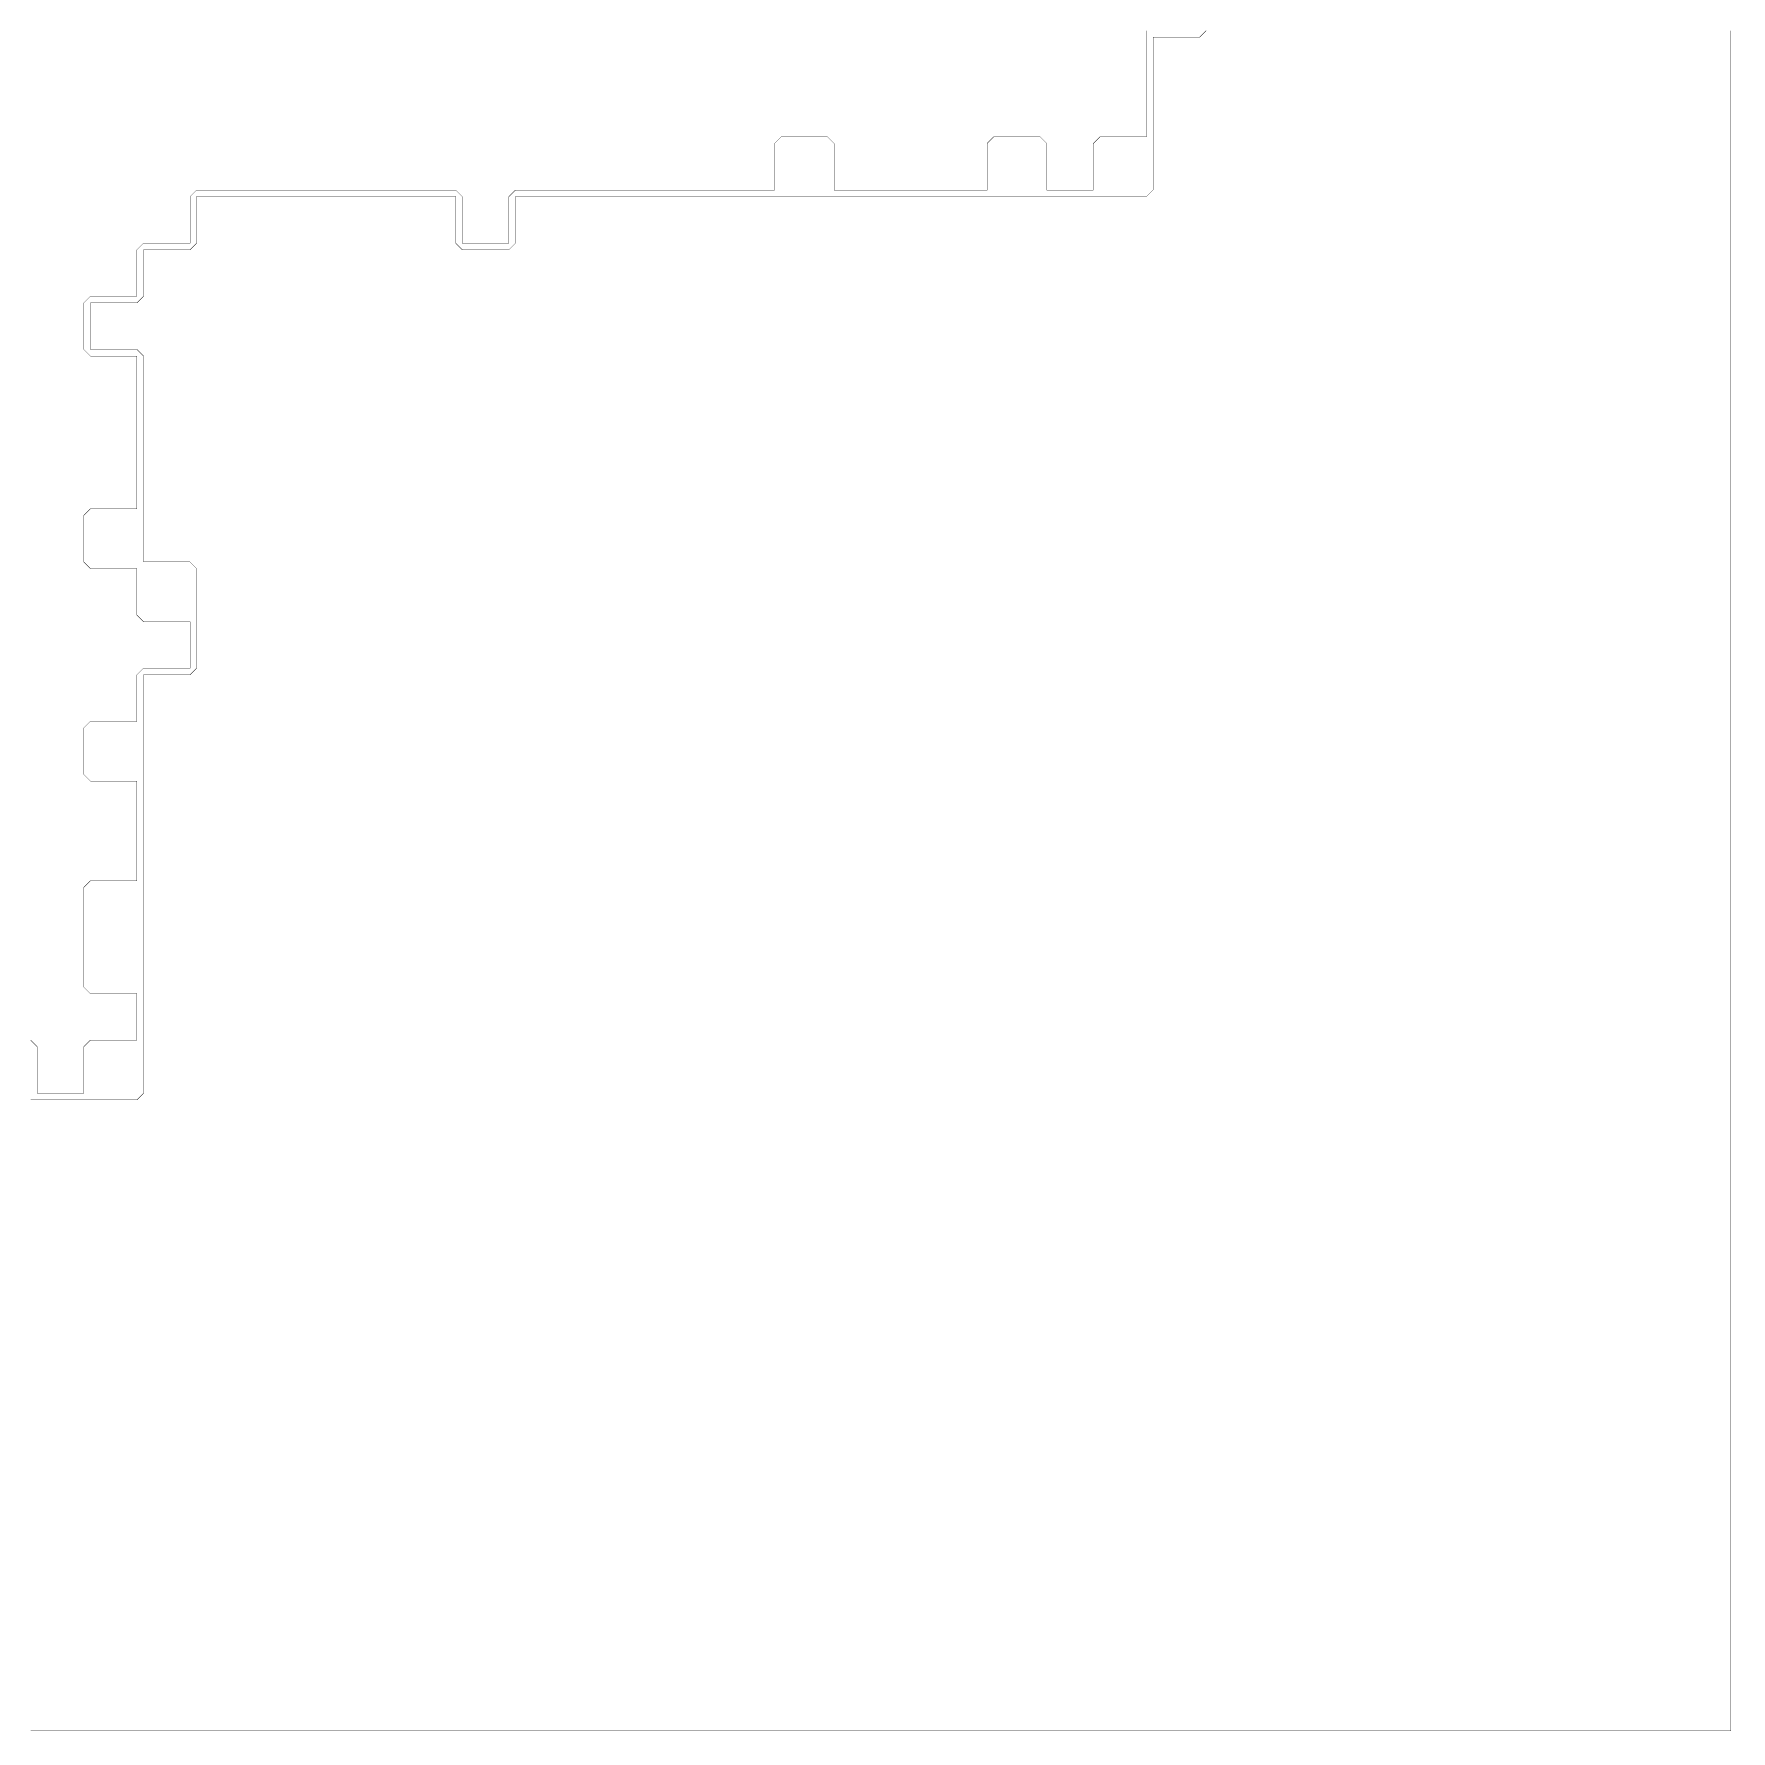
# Model space of a CAD drawing. Header units: metres. Extents: x 0 to 4990, y -4990 to 0.
# Drawn here: x 2495 to 4990, y -4990 to -2495 of the extents above; entities that cross this region are included whole.
import ezdxf

# ---------------------------------------------------------------- set-up
doc = ezdxf.new("R2010")
doc.units = ezdxf.units.M
doc.layers.add('conductor', color=1, linetype='Continuous')
doc.layers.add('substrate', color=5, linetype='Continuous')

msp = doc.modelspace()

# ---------------------------------------------------------------- linework, layer by layer
at = {"layer": 'conductor', "const_width": 0.5}
msp.add_lwpolyline([(2490.234375, -3974.609375), (2500, -3984.375), (2500, -3994.140625), (2500, -4003.90625), (2500, -4013.671875), (2500, -4023.4375), (2500, -4033.203125), (2500, -4042.96875), (2500, -4052.734375), (2509.765625, -4052.734375), (2519.53125, -4052.734375), (2529.296875, -4052.734375), (2539.0625, -4052.734375), (2548.828125, -4052.734375), (2558.59375, -4052.734375), (2568.359375, -4052.734375), (2568.359375, -4042.96875), (2568.359375, -4033.203125), (2568.359375, -4023.4375), (2568.359375, -4013.671875), (2568.359375, -4003.90625), (2568.359375, -3994.140625), (2568.359375, -3984.375), (2578.125, -3974.609375), (2587.890625, -3974.609375), (2597.65625, -3974.609375), (2607.421875, -3974.609375), (2617.1875, -3974.609375), (2626.953125, -3974.609375), (2636.71875, -3974.609375), (2646.484375, -3974.609375), (2646.484375, -3964.84375), (2646.484375, -3955.078125), (2646.484375, -3945.3125), (2646.484375, -3935.546875), (2646.484375, -3925.78125), (2646.484375, -3916.015625), (2646.484375, -3906.25), (2636.71875, -3906.25), (2626.953125, -3906.25), (2617.1875, -3906.25), (2607.421875, -3906.25), (2597.65625, -3906.25), (2587.890625, -3906.25), (2578.125, -3906.25), (2568.359375, -3896.484375), (2568.359375, -3886.71875), (2568.359375, -3876.953125), (2568.359375, -3867.1875), (2568.359375, -3857.421875), (2568.359375, -3847.65625), (2568.359375, -3837.890625), (2568.359375, -3828.125), (2568.359375, -3818.359375), (2568.359375, -3808.59375), (2568.359375, -3798.828125), (2568.359375, -3789.0625), (2568.359375, -3779.296875), (2568.359375, -3769.53125), (2568.359375, -3759.765625), (2568.359375, -3750), (2578.125, -3740.234375), (2587.890625, -3740.234375), (2597.65625, -3740.234375), (2607.421875, -3740.234375), (2617.1875, -3740.234375), (2626.953125, -3740.234375), (2636.71875, -3740.234375), (2646.484375, -3740.234375), (2646.484375, -3730.46875), (2646.484375, -3720.703125), (2646.484375, -3710.9375), (2646.484375, -3701.171875), (2646.484375, -3691.40625), (2646.484375, -3681.640625), (2646.484375, -3671.875), (2646.484375, -3662.109375), (2646.484375, -3652.34375), (2646.484375, -3642.578125), (2646.484375, -3632.8125), (2646.484375, -3623.046875), (2646.484375, -3613.28125), (2646.484375, -3603.515625), (2646.484375, -3593.75), (2636.71875, -3593.75), (2626.953125, -3593.75), (2617.1875, -3593.75), (2607.421875, -3593.75), (2597.65625, -3593.75), (2587.890625, -3593.75), (2578.125, -3593.75), (2568.359375, -3583.984375), (2568.359375, -3574.21875), (2568.359375, -3564.453125), (2568.359375, -3554.6875), (2568.359375, -3544.921875), (2568.359375, -3535.15625), (2568.359375, -3525.390625), (2568.359375, -3515.625), (2578.125, -3505.859375), (2587.890625, -3505.859375), (2597.65625, -3505.859375), (2607.421875, -3505.859375), (2617.1875, -3505.859375), (2626.953125, -3505.859375), (2636.71875, -3505.859375), (2646.484375, -3505.859375), (2646.484375, -3496.09375), (2646.484375, -3486.328125), (2646.484375, -3476.5625), (2646.484375, -3466.796875), (2646.484375, -3457.03125), (2646.484375, -3447.265625), (2646.484375, -3437.5), (2656.25, -3427.734375), (2666.015625, -3427.734375), (2675.78125, -3427.734375), (2685.546875, -3427.734375), (2695.3125, -3427.734375), (2705.078125, -3427.734375), (2714.84375, -3427.734375), (2724.609375, -3427.734375), (2724.609375, -3417.96875), (2724.609375, -3408.203125), (2724.609375, -3398.4375), (2724.609375, -3388.671875), (2724.609375, -3378.90625), (2724.609375, -3369.140625), (2724.609375, -3359.375), (2714.84375, -3359.375), (2705.078125, -3359.375), (2695.3125, -3359.375), (2685.546875, -3359.375), (2675.78125, -3359.375), (2666.015625, -3359.375), (2656.25, -3359.375), (2646.484375, -3349.609375), (2646.484375, -3339.84375), (2646.484375, -3330.078125), (2646.484375, -3320.3125), (2646.484375, -3310.546875), (2646.484375, -3300.78125), (2646.484375, -3291.015625), (2646.484375, -3281.25), (2636.71875, -3281.25), (2626.953125, -3281.25), (2617.1875, -3281.25), (2607.421875, -3281.25), (2597.65625, -3281.25), (2587.890625, -3281.25), (2578.125, -3281.25), (2568.359375, -3271.484375), (2568.359375, -3261.71875), (2568.359375, -3251.953125), (2568.359375, -3242.1875), (2568.359375, -3232.421875), (2568.359375, -3222.65625), (2568.359375, -3212.890625), (2568.359375, -3203.125), (2578.125, -3193.359375), (2587.890625, -3193.359375), (2597.65625, -3193.359375), (2607.421875, -3193.359375), (2617.1875, -3193.359375), (2626.953125, -3193.359375), (2636.71875, -3193.359375), (2646.484375, -3193.359375), (2646.484375, -3183.59375), (2646.484375, -3173.828125), (2646.484375, -3164.0625), (2646.484375, -3154.296875), (2646.484375, -3144.53125), (2646.484375, -3134.765625), (2646.484375, -3125), (2646.484375, -3115.234375), (2646.484375, -3105.46875), (2646.484375, -3095.703125), (2646.484375, -3085.9375), (2646.484375, -3076.171875), (2646.484375, -3066.40625), (2646.484375, -3056.640625), (2646.484375, -3046.875), (2646.484375, -3037.109375), (2646.484375, -3027.34375), (2646.484375, -3017.578125), (2646.484375, -3007.8125), (2646.484375, -2998.046875), (2646.484375, -2988.28125), (2646.484375, -2978.515625), (2646.484375, -2968.75), (2636.71875, -2968.75), (2626.953125, -2968.75), (2617.1875, -2968.75), (2607.421875, -2968.75), (2597.65625, -2968.75), (2587.890625, -2968.75), (2578.125, -2968.75), (2568.359375, -2958.984375), (2568.359375, -2949.21875), (2568.359375, -2939.453125), (2568.359375, -2929.6875), (2568.359375, -2919.921875), (2568.359375, -2910.15625), (2568.359375, -2900.390625), (2568.359375, -2890.625), (2578.125, -2880.859375), (2587.890625, -2880.859375), (2597.65625, -2880.859375), (2607.421875, -2880.859375), (2617.1875, -2880.859375), (2626.953125, -2880.859375), (2636.71875, -2880.859375), (2646.484375, -2880.859375), (2646.484375, -2871.09375), (2646.484375, -2861.328125), (2646.484375, -2851.5625), (2646.484375, -2841.796875), (2646.484375, -2832.03125), (2646.484375, -2822.265625), (2646.484375, -2812.5), (2656.25, -2802.734375), (2666.015625, -2802.734375), (2675.78125, -2802.734375), (2685.546875, -2802.734375), (2695.3125, -2802.734375), (2705.078125, -2802.734375), (2714.84375, -2802.734375), (2724.609375, -2802.734375), (2724.609375, -2792.96875), (2724.609375, -2783.203125), (2724.609375, -2773.4375), (2724.609375, -2763.671875), (2724.609375, -2753.90625), (2724.609375, -2744.140625), (2724.609375, -2734.375), (2734.375, -2724.609375), (2744.140625, -2724.609375), (2753.90625, -2724.609375), (2763.671875, -2724.609375), (2773.4375, -2724.609375), (2783.203125, -2724.609375), (2792.96875, -2724.609375), (2802.734375, -2724.609375), (2812.5, -2724.609375), (2822.265625, -2724.609375), (2832.03125, -2724.609375), (2841.796875, -2724.609375), (2851.5625, -2724.609375), (2861.328125, -2724.609375), (2871.09375, -2724.609375), (2880.859375, -2724.609375), (2890.625, -2724.609375), (2900.390625, -2724.609375), (2910.15625, -2724.609375), (2919.921875, -2724.609375), (2929.6875, -2724.609375), (2939.453125, -2724.609375), (2949.21875, -2724.609375), (2958.984375, -2724.609375), (2968.75, -2724.609375), (2978.515625, -2724.609375), (2988.28125, -2724.609375), (2998.046875, -2724.609375), (3007.8125, -2724.609375), (3017.578125, -2724.609375), (3027.34375, -2724.609375), (3037.109375, -2724.609375), (3046.875, -2724.609375), (3056.640625, -2724.609375), (3066.40625, -2724.609375), (3076.171875, -2724.609375), (3085.9375, -2724.609375), (3095.703125, -2724.609375), (3105.46875, -2724.609375), (3115.234375, -2724.609375), (3125, -2734.375), (3125, -2744.140625), (3125, -2753.90625), (3125, -2763.671875), (3125, -2773.4375), (3125, -2783.203125), (3125, -2792.96875), (3125, -2802.734375), (3134.765625, -2802.734375), (3144.53125, -2802.734375), (3154.296875, -2802.734375), (3164.0625, -2802.734375), (3173.828125, -2802.734375), (3183.59375, -2802.734375), (3193.359375, -2802.734375), (3193.359375, -2792.96875), (3193.359375, -2783.203125), (3193.359375, -2773.4375), (3193.359375, -2763.671875), (3193.359375, -2753.90625), (3193.359375, -2744.140625), (3193.359375, -2734.375), (3203.125, -2724.609375), (3212.890625, -2724.609375), (3222.65625, -2724.609375), (3232.421875, -2724.609375), (3242.1875, -2724.609375), (3251.953125, -2724.609375), (3261.71875, -2724.609375), (3271.484375, -2724.609375), (3281.25, -2724.609375), (3291.015625, -2724.609375), (3300.78125, -2724.609375), (3310.546875, -2724.609375), (3320.3125, -2724.609375), (3330.078125, -2724.609375), (3339.84375, -2724.609375), (3349.609375, -2724.609375), (3359.375, -2724.609375), (3369.140625, -2724.609375), (3378.90625, -2724.609375), (3388.671875, -2724.609375), (3398.4375, -2724.609375), (3408.203125, -2724.609375), (3417.96875, -2724.609375), (3427.734375, -2724.609375), (3437.5, -2724.609375), (3447.265625, -2724.609375), (3457.03125, -2724.609375), (3466.796875, -2724.609375), (3476.5625, -2724.609375), (3486.328125, -2724.609375), (3496.09375, -2724.609375), (3505.859375, -2724.609375), (3515.625, -2724.609375), (3525.390625, -2724.609375), (3535.15625, -2724.609375), (3544.921875, -2724.609375), (3554.6875, -2724.609375), (3564.453125, -2724.609375), (3574.21875, -2724.609375), (3583.984375, -2724.609375), (3583.984375, -2714.84375), (3583.984375, -2705.078125), (3583.984375, -2695.3125), (3583.984375, -2685.546875), (3583.984375, -2675.78125), (3583.984375, -2666.015625), (3583.984375, -2656.25), (3593.75, -2646.484375), (3603.515625, -2646.484375), (3613.28125, -2646.484375), (3623.046875, -2646.484375), (3632.8125, -2646.484375), (3642.578125, -2646.484375), (3652.34375, -2646.484375), (3662.109375, -2646.484375), (3671.875, -2656.25), (3671.875, -2666.015625), (3671.875, -2675.78125), (3671.875, -2685.546875), (3671.875, -2695.3125), (3671.875, -2705.078125), (3671.875, -2714.84375), (3671.875, -2724.609375), (3681.640625, -2724.609375), (3691.40625, -2724.609375), (3701.171875, -2724.609375), (3710.9375, -2724.609375), (3720.703125, -2724.609375), (3730.46875, -2724.609375), (3740.234375, -2724.609375), (3750, -2724.609375), (3759.765625, -2724.609375), (3769.53125, -2724.609375), (3779.296875, -2724.609375), (3789.0625, -2724.609375), (3798.828125, -2724.609375), (3808.59375, -2724.609375), (3818.359375, -2724.609375), (3828.125, -2724.609375), (3837.890625, -2724.609375), (3847.65625, -2724.609375), (3857.421875, -2724.609375), (3867.1875, -2724.609375), (3876.953125, -2724.609375), (3886.71875, -2724.609375), (3896.484375, -2724.609375), (3896.484375, -2714.84375), (3896.484375, -2705.078125), (3896.484375, -2695.3125), (3896.484375, -2685.546875), (3896.484375, -2675.78125), (3896.484375, -2666.015625), (3896.484375, -2656.25), (3906.25, -2646.484375), (3916.015625, -2646.484375), (3925.78125, -2646.484375), (3935.546875, -2646.484375), (3945.3125, -2646.484375), (3955.078125, -2646.484375), (3964.84375, -2646.484375), (3974.609375, -2646.484375), (3984.375, -2656.25), (3984.375, -2666.015625), (3984.375, -2675.78125), (3984.375, -2685.546875), (3984.375, -2695.3125), (3984.375, -2705.078125), (3984.375, -2714.84375), (3984.375, -2724.609375), (3994.140625, -2724.609375), (4003.90625, -2724.609375), (4013.671875, -2724.609375), (4023.4375, -2724.609375), (4033.203125, -2724.609375), (4042.96875, -2724.609375), (4052.734375, -2724.609375), (4052.734375, -2714.84375), (4052.734375, -2705.078125), (4052.734375, -2695.3125), (4052.734375, -2685.546875), (4052.734375, -2675.78125), (4052.734375, -2666.015625), (4052.734375, -2656.25), (4062.5, -2646.484375), (4072.265625, -2646.484375), (4082.03125, -2646.484375), (4091.796875, -2646.484375), (4101.5625, -2646.484375), (4111.328125, -2646.484375), (4121.09375, -2646.484375), (4130.859375, -2646.484375), (4130.859375, -2636.71875), (4130.859375, -2626.953125), (4130.859375, -2617.1875), (4130.859375, -2607.421875), (4130.859375, -2597.65625), (4130.859375, -2587.890625), (4130.859375, -2578.125), (4130.859375, -2568.359375), (4130.859375, -2558.59375), (4130.859375, -2548.828125), (4130.859375, -2539.0625), (4130.859375, -2529.296875), (4130.859375, -2519.53125), (4130.859375, -2509.765625), (4130.859375, -2500), (4130.859375, -2490.234375)], dxfattribs=at)
at = {"layer": 'substrate', "const_width": 0.5}
for points in [[(2490.234375, -4990.234375), (2500, -4990.234375), (2509.765625, -4990.234375), (2519.53125, -4990.234375), (2529.296875, -4990.234375), (2539.0625, -4990.234375), (2548.828125, -4990.234375), (2558.59375, -4990.234375), (2568.359375, -4990.234375), (2578.125, -4990.234375), (2587.890625, -4990.234375), (2597.65625, -4990.234375), (2607.421875, -4990.234375), (2617.1875, -4990.234375), (2626.953125, -4990.234375), (2636.71875, -4990.234375), (2646.484375, -4990.234375), (2656.25, -4990.234375), (2666.015625, -4990.234375), (2675.78125, -4990.234375), (2685.546875, -4990.234375), (2695.3125, -4990.234375), (2705.078125, -4990.234375), (2714.84375, -4990.234375), (2724.609375, -4990.234375), (2734.375, -4990.234375), (2744.140625, -4990.234375), (2753.90625, -4990.234375), (2763.671875, -4990.234375), (2773.4375, -4990.234375), (2783.203125, -4990.234375), (2792.96875, -4990.234375), (2802.734375, -4990.234375), (2812.5, -4990.234375), (2822.265625, -4990.234375), (2832.03125, -4990.234375), (2841.796875, -4990.234375), (2851.5625, -4990.234375), (2861.328125, -4990.234375), (2871.09375, -4990.234375), (2880.859375, -4990.234375), (2890.625, -4990.234375), (2900.390625, -4990.234375), (2910.15625, -4990.234375), (2919.921875, -4990.234375), (2929.6875, -4990.234375), (2939.453125, -4990.234375), (2949.21875, -4990.234375), (2958.984375, -4990.234375), (2968.75, -4990.234375), (2978.515625, -4990.234375), (2988.28125, -4990.234375), (2998.046875, -4990.234375), (3007.8125, -4990.234375), (3017.578125, -4990.234375), (3027.34375, -4990.234375), (3037.109375, -4990.234375), (3046.875, -4990.234375), (3056.640625, -4990.234375), (3066.40625, -4990.234375), (3076.171875, -4990.234375), (3085.9375, -4990.234375), (3095.703125, -4990.234375), (3105.46875, -4990.234375), (3115.234375, -4990.234375), (3125, -4990.234375), (3134.765625, -4990.234375), (3144.53125, -4990.234375), (3154.296875, -4990.234375), (3164.0625, -4990.234375), (3173.828125, -4990.234375), (3183.59375, -4990.234375), (3193.359375, -4990.234375), (3203.125, -4990.234375), (3212.890625, -4990.234375), (3222.65625, -4990.234375), (3232.421875, -4990.234375), (3242.1875, -4990.234375), (3251.953125, -4990.234375), (3261.71875, -4990.234375), (3271.484375, -4990.234375), (3281.25, -4990.234375), (3291.015625, -4990.234375), (3300.78125, -4990.234375), (3310.546875, -4990.234375), (3320.3125, -4990.234375), (3330.078125, -4990.234375), (3339.84375, -4990.234375), (3349.609375, -4990.234375), (3359.375, -4990.234375), (3369.140625, -4990.234375), (3378.90625, -4990.234375), (3388.671875, -4990.234375), (3398.4375, -4990.234375), (3408.203125, -4990.234375), (3417.96875, -4990.234375), (3427.734375, -4990.234375), (3437.5, -4990.234375), (3447.265625, -4990.234375), (3457.03125, -4990.234375), (3466.796875, -4990.234375), (3476.5625, -4990.234375), (3486.328125, -4990.234375), (3496.09375, -4990.234375), (3505.859375, -4990.234375), (3515.625, -4990.234375), (3525.390625, -4990.234375), (3535.15625, -4990.234375), (3544.921875, -4990.234375), (3554.6875, -4990.234375), (3564.453125, -4990.234375), (3574.21875, -4990.234375), (3583.984375, -4990.234375), (3593.75, -4990.234375), (3603.515625, -4990.234375), (3613.28125, -4990.234375), (3623.046875, -4990.234375), (3632.8125, -4990.234375), (3642.578125, -4990.234375), (3652.34375, -4990.234375), (3662.109375, -4990.234375), (3671.875, -4990.234375), (3681.640625, -4990.234375), (3691.40625, -4990.234375), (3701.171875, -4990.234375), (3710.9375, -4990.234375), (3720.703125, -4990.234375), (3730.46875, -4990.234375), (3740.234375, -4990.234375), (3750, -4990.234375), (3759.765625, -4990.234375), (3769.53125, -4990.234375), (3779.296875, -4990.234375), (3789.0625, -4990.234375), (3798.828125, -4990.234375), (3808.59375, -4990.234375), (3818.359375, -4990.234375), (3828.125, -4990.234375), (3837.890625, -4990.234375), (3847.65625, -4990.234375), (3857.421875, -4990.234375), (3867.1875, -4990.234375), (3876.953125, -4990.234375), (3886.71875, -4990.234375), (3896.484375, -4990.234375), (3906.25, -4990.234375), (3916.015625, -4990.234375), (3925.78125, -4990.234375), (3935.546875, -4990.234375), (3945.3125, -4990.234375), (3955.078125, -4990.234375), (3964.84375, -4990.234375), (3974.609375, -4990.234375), (3984.375, -4990.234375), (3994.140625, -4990.234375), (4003.90625, -4990.234375), (4013.671875, -4990.234375), (4023.4375, -4990.234375), (4033.203125, -4990.234375), (4042.96875, -4990.234375), (4052.734375, -4990.234375), (4062.5, -4990.234375), (4072.265625, -4990.234375), (4082.03125, -4990.234375), (4091.796875, -4990.234375), (4101.5625, -4990.234375), (4111.328125, -4990.234375), (4121.09375, -4990.234375), (4130.859375, -4990.234375), (4140.625, -4990.234375), (4150.390625, -4990.234375), (4160.15625, -4990.234375), (4169.921875, -4990.234375), (4179.6875, -4990.234375), (4189.453125, -4990.234375), (4199.21875, -4990.234375), (4208.984375, -4990.234375), (4218.75, -4990.234375), (4228.515625, -4990.234375), (4238.28125, -4990.234375), (4248.046875, -4990.234375), (4257.8125, -4990.234375), (4267.578125, -4990.234375), (4277.34375, -4990.234375), (4287.109375, -4990.234375), (4296.875, -4990.234375), (4306.640625, -4990.234375), (4316.40625, -4990.234375), (4326.171875, -4990.234375), (4335.9375, -4990.234375), (4345.703125, -4990.234375), (4355.46875, -4990.234375), (4365.234375, -4990.234375), (4375, -4990.234375), (4384.765625, -4990.234375), (4394.53125, -4990.234375), (4404.296875, -4990.234375), (4414.0625, -4990.234375), (4423.828125, -4990.234375), (4433.59375, -4990.234375), (4443.359375, -4990.234375), (4453.125, -4990.234375), (4462.890625, -4990.234375), (4472.65625, -4990.234375), (4482.421875, -4990.234375), (4492.1875, -4990.234375), (4501.953125, -4990.234375), (4511.71875, -4990.234375), (4521.484375, -4990.234375), (4531.25, -4990.234375), (4541.015625, -4990.234375), (4550.78125, -4990.234375), (4560.546875, -4990.234375), (4570.3125, -4990.234375), (4580.078125, -4990.234375), (4589.84375, -4990.234375), (4599.609375, -4990.234375), (4609.375, -4990.234375), (4619.140625, -4990.234375), (4628.90625, -4990.234375), (4638.671875, -4990.234375), (4648.4375, -4990.234375), (4658.203125, -4990.234375), (4667.96875, -4990.234375), (4677.734375, -4990.234375), (4687.5, -4990.234375), (4697.265625, -4990.234375), (4707.03125, -4990.234375), (4716.796875, -4990.234375), (4726.5625, -4990.234375), (4736.328125, -4990.234375), (4746.09375, -4990.234375), (4755.859375, -4990.234375), (4765.625, -4990.234375), (4775.390625, -4990.234375), (4785.15625, -4990.234375), (4794.921875, -4990.234375), (4804.6875, -4990.234375), (4814.453125, -4990.234375), (4824.21875, -4990.234375), (4833.984375, -4990.234375), (4843.75, -4990.234375), (4853.515625, -4990.234375), (4863.28125, -4990.234375), (4873.046875, -4990.234375), (4882.8125, -4990.234375), (4892.578125, -4990.234375), (4902.34375, -4990.234375), (4912.109375, -4990.234375), (4921.875, -4990.234375), (4931.640625, -4990.234375), (4941.40625, -4990.234375), (4951.171875, -4990.234375), (4960.9375, -4990.234375), (4970.703125, -4990.234375), (4980.46875, -4990.234375), (4990.234375, -4990.234375), (4990.234375, -4980.46875), (4990.234375, -4970.703125), (4990.234375, -4960.9375), (4990.234375, -4951.171875), (4990.234375, -4941.40625), (4990.234375, -4931.640625), (4990.234375, -4921.875), (4990.234375, -4912.109375), (4990.234375, -4902.34375), (4990.234375, -4892.578125), (4990.234375, -4882.8125), (4990.234375, -4873.046875), (4990.234375, -4863.28125), (4990.234375, -4853.515625), (4990.234375, -4843.75), (4990.234375, -4833.984375), (4990.234375, -4824.21875), (4990.234375, -4814.453125), (4990.234375, -4804.6875), (4990.234375, -4794.921875), (4990.234375, -4785.15625), (4990.234375, -4775.390625), (4990.234375, -4765.625), (4990.234375, -4755.859375), (4990.234375, -4746.09375), (4990.234375, -4736.328125), (4990.234375, -4726.5625), (4990.234375, -4716.796875), (4990.234375, -4707.03125), (4990.234375, -4697.265625), (4990.234375, -4687.5), (4990.234375, -4677.734375), (4990.234375, -4667.96875), (4990.234375, -4658.203125), (4990.234375, -4648.4375), (4990.234375, -4638.671875), (4990.234375, -4628.90625), (4990.234375, -4619.140625), (4990.234375, -4609.375), (4990.234375, -4599.609375), (4990.234375, -4589.84375), (4990.234375, -4580.078125), (4990.234375, -4570.3125), (4990.234375, -4560.546875), (4990.234375, -4550.78125), (4990.234375, -4541.015625), (4990.234375, -4531.25), (4990.234375, -4521.484375), (4990.234375, -4511.71875), (4990.234375, -4501.953125), (4990.234375, -4492.1875), (4990.234375, -4482.421875), (4990.234375, -4472.65625), (4990.234375, -4462.890625), (4990.234375, -4453.125), (4990.234375, -4443.359375), (4990.234375, -4433.59375), (4990.234375, -4423.828125), (4990.234375, -4414.0625), (4990.234375, -4404.296875), (4990.234375, -4394.53125), (4990.234375, -4384.765625), (4990.234375, -4375), (4990.234375, -4365.234375), (4990.234375, -4355.46875), (4990.234375, -4345.703125), (4990.234375, -4335.9375), (4990.234375, -4326.171875), (4990.234375, -4316.40625), (4990.234375, -4306.640625), (4990.234375, -4296.875), (4990.234375, -4287.109375), (4990.234375, -4277.34375), (4990.234375, -4267.578125), (4990.234375, -4257.8125), (4990.234375, -4248.046875), (4990.234375, -4238.28125), (4990.234375, -4228.515625), (4990.234375, -4218.75), (4990.234375, -4208.984375), (4990.234375, -4199.21875), (4990.234375, -4189.453125), (4990.234375, -4179.6875), (4990.234375, -4169.921875), (4990.234375, -4160.15625), (4990.234375, -4150.390625), (4990.234375, -4140.625), (4990.234375, -4130.859375), (4990.234375, -4121.09375), (4990.234375, -4111.328125), (4990.234375, -4101.5625), (4990.234375, -4091.796875), (4990.234375, -4082.03125), (4990.234375, -4072.265625), (4990.234375, -4062.5), (4990.234375, -4052.734375), (4990.234375, -4042.96875), (4990.234375, -4033.203125), (4990.234375, -4023.4375), (4990.234375, -4013.671875), (4990.234375, -4003.90625), (4990.234375, -3994.140625), (4990.234375, -3984.375), (4990.234375, -3974.609375), (4990.234375, -3964.84375), (4990.234375, -3955.078125), (4990.234375, -3945.3125), (4990.234375, -3935.546875), (4990.234375, -3925.78125), (4990.234375, -3916.015625), (4990.234375, -3906.25), (4990.234375, -3896.484375), (4990.234375, -3886.71875), (4990.234375, -3876.953125), (4990.234375, -3867.1875), (4990.234375, -3857.421875), (4990.234375, -3847.65625), (4990.234375, -3837.890625), (4990.234375, -3828.125), (4990.234375, -3818.359375), (4990.234375, -3808.59375), (4990.234375, -3798.828125), (4990.234375, -3789.0625), (4990.234375, -3779.296875), (4990.234375, -3769.53125), (4990.234375, -3759.765625), (4990.234375, -3750), (4990.234375, -3740.234375), (4990.234375, -3730.46875), (4990.234375, -3720.703125), (4990.234375, -3710.9375), (4990.234375, -3701.171875), (4990.234375, -3691.40625), (4990.234375, -3681.640625), (4990.234375, -3671.875), (4990.234375, -3662.109375), (4990.234375, -3652.34375), (4990.234375, -3642.578125), (4990.234375, -3632.8125), (4990.234375, -3623.046875), (4990.234375, -3613.28125), (4990.234375, -3603.515625), (4990.234375, -3593.75), (4990.234375, -3583.984375), (4990.234375, -3574.21875), (4990.234375, -3564.453125), (4990.234375, -3554.6875), (4990.234375, -3544.921875), (4990.234375, -3535.15625), (4990.234375, -3525.390625), (4990.234375, -3515.625), (4990.234375, -3505.859375), (4990.234375, -3496.09375), (4990.234375, -3486.328125), (4990.234375, -3476.5625), (4990.234375, -3466.796875), (4990.234375, -3457.03125), (4990.234375, -3447.265625), (4990.234375, -3437.5), (4990.234375, -3427.734375), (4990.234375, -3417.96875), (4990.234375, -3408.203125), (4990.234375, -3398.4375), (4990.234375, -3388.671875), (4990.234375, -3378.90625), (4990.234375, -3369.140625), (4990.234375, -3359.375), (4990.234375, -3349.609375), (4990.234375, -3339.84375), (4990.234375, -3330.078125), (4990.234375, -3320.3125), (4990.234375, -3310.546875), (4990.234375, -3300.78125), (4990.234375, -3291.015625), (4990.234375, -3281.25), (4990.234375, -3271.484375), (4990.234375, -3261.71875), (4990.234375, -3251.953125), (4990.234375, -3242.1875), (4990.234375, -3232.421875), (4990.234375, -3222.65625), (4990.234375, -3212.890625), (4990.234375, -3203.125), (4990.234375, -3193.359375), (4990.234375, -3183.59375), (4990.234375, -3173.828125), (4990.234375, -3164.0625), (4990.234375, -3154.296875), (4990.234375, -3144.53125), (4990.234375, -3134.765625), (4990.234375, -3125), (4990.234375, -3115.234375), (4990.234375, -3105.46875), (4990.234375, -3095.703125), (4990.234375, -3085.9375), (4990.234375, -3076.171875), (4990.234375, -3066.40625), (4990.234375, -3056.640625), (4990.234375, -3046.875), (4990.234375, -3037.109375), (4990.234375, -3027.34375), (4990.234375, -3017.578125), (4990.234375, -3007.8125), (4990.234375, -2998.046875), (4990.234375, -2988.28125), (4990.234375, -2978.515625), (4990.234375, -2968.75), (4990.234375, -2958.984375), (4990.234375, -2949.21875), (4990.234375, -2939.453125), (4990.234375, -2929.6875), (4990.234375, -2919.921875), (4990.234375, -2910.15625), (4990.234375, -2900.390625), (4990.234375, -2890.625), (4990.234375, -2880.859375), (4990.234375, -2871.09375), (4990.234375, -2861.328125), (4990.234375, -2851.5625), (4990.234375, -2841.796875), (4990.234375, -2832.03125), (4990.234375, -2822.265625), (4990.234375, -2812.5), (4990.234375, -2802.734375), (4990.234375, -2792.96875), (4990.234375, -2783.203125), (4990.234375, -2773.4375), (4990.234375, -2763.671875), (4990.234375, -2753.90625), (4990.234375, -2744.140625), (4990.234375, -2734.375), (4990.234375, -2724.609375), (4990.234375, -2714.84375), (4990.234375, -2705.078125), (4990.234375, -2695.3125), (4990.234375, -2685.546875), (4990.234375, -2675.78125), (4990.234375, -2666.015625), (4990.234375, -2656.25), (4990.234375, -2646.484375), (4990.234375, -2636.71875), (4990.234375, -2626.953125), (4990.234375, -2617.1875), (4990.234375, -2607.421875), (4990.234375, -2597.65625), (4990.234375, -2587.890625), (4990.234375, -2578.125), (4990.234375, -2568.359375), (4990.234375, -2558.59375), (4990.234375, -2548.828125), (4990.234375, -2539.0625), (4990.234375, -2529.296875), (4990.234375, -2519.53125), (4990.234375, -2509.765625), (4990.234375, -2500), (4990.234375, -2490.234375)], [(4218.75, -2490.234375), (4208.984375, -2500), (4199.21875, -2500), (4189.453125, -2500), (4179.6875, -2500), (4169.921875, -2500), (4160.15625, -2500), (4150.390625, -2500), (4140.625, -2500), (4140.625, -2509.765625), (4140.625, -2519.53125), (4140.625, -2529.296875), (4140.625, -2539.0625), (4140.625, -2548.828125), (4140.625, -2558.59375), (4140.625, -2568.359375), (4140.625, -2578.125), (4140.625, -2587.890625), (4140.625, -2597.65625), (4140.625, -2607.421875), (4140.625, -2617.1875), (4140.625, -2626.953125), (4140.625, -2636.71875), (4140.625, -2646.484375), (4140.625, -2656.25), (4140.625, -2666.015625), (4140.625, -2675.78125), (4140.625, -2685.546875), (4140.625, -2695.3125), (4140.625, -2705.078125), (4140.625, -2714.84375), (4140.625, -2724.609375), (4130.859375, -2734.375), (4121.09375, -2734.375), (4111.328125, -2734.375), (4101.5625, -2734.375), (4091.796875, -2734.375), (4082.03125, -2734.375), (4072.265625, -2734.375), (4062.5, -2734.375), (4052.734375, -2734.375), (4042.96875, -2734.375), (4033.203125, -2734.375), (4023.4375, -2734.375), (4013.671875, -2734.375), (4003.90625, -2734.375), (3994.140625, -2734.375), (3984.375, -2734.375), (3974.609375, -2734.375), (3964.84375, -2734.375), (3955.078125, -2734.375), (3945.3125, -2734.375), (3935.546875, -2734.375), (3925.78125, -2734.375), (3916.015625, -2734.375), (3906.25, -2734.375), (3896.484375, -2734.375), (3886.71875, -2734.375), (3876.953125, -2734.375), (3867.1875, -2734.375), (3857.421875, -2734.375), (3847.65625, -2734.375), (3837.890625, -2734.375), (3828.125, -2734.375), (3818.359375, -2734.375), (3808.59375, -2734.375), (3798.828125, -2734.375), (3789.0625, -2734.375), (3779.296875, -2734.375), (3769.53125, -2734.375), (3759.765625, -2734.375), (3750, -2734.375), (3740.234375, -2734.375), (3730.46875, -2734.375), (3720.703125, -2734.375), (3710.9375, -2734.375), (3701.171875, -2734.375), (3691.40625, -2734.375), (3681.640625, -2734.375), (3671.875, -2734.375), (3662.109375, -2734.375), (3652.34375, -2734.375), (3642.578125, -2734.375), (3632.8125, -2734.375), (3623.046875, -2734.375), (3613.28125, -2734.375), (3603.515625, -2734.375), (3593.75, -2734.375), (3583.984375, -2734.375), (3574.21875, -2734.375), (3564.453125, -2734.375), (3554.6875, -2734.375), (3544.921875, -2734.375), (3535.15625, -2734.375), (3525.390625, -2734.375), (3515.625, -2734.375), (3505.859375, -2734.375), (3496.09375, -2734.375), (3486.328125, -2734.375), (3476.5625, -2734.375), (3466.796875, -2734.375), (3457.03125, -2734.375), (3447.265625, -2734.375), (3437.5, -2734.375), (3427.734375, -2734.375), (3417.96875, -2734.375), (3408.203125, -2734.375), (3398.4375, -2734.375), (3388.671875, -2734.375), (3378.90625, -2734.375), (3369.140625, -2734.375), (3359.375, -2734.375), (3349.609375, -2734.375), (3339.84375, -2734.375), (3330.078125, -2734.375), (3320.3125, -2734.375), (3310.546875, -2734.375), (3300.78125, -2734.375), (3291.015625, -2734.375), (3281.25, -2734.375), (3271.484375, -2734.375), (3261.71875, -2734.375), (3251.953125, -2734.375), (3242.1875, -2734.375), (3232.421875, -2734.375), (3222.65625, -2734.375), (3212.890625, -2734.375), (3203.125, -2734.375), (3203.125, -2744.140625), (3203.125, -2753.90625), (3203.125, -2763.671875), (3203.125, -2773.4375), (3203.125, -2783.203125), (3203.125, -2792.96875), (3203.125, -2802.734375), (3193.359375, -2812.5), (3183.59375, -2812.5), (3173.828125, -2812.5), (3164.0625, -2812.5), (3154.296875, -2812.5), (3144.53125, -2812.5), (3134.765625, -2812.5), (3125, -2812.5), (3115.234375, -2802.734375), (3115.234375, -2792.96875), (3115.234375, -2783.203125), (3115.234375, -2773.4375), (3115.234375, -2763.671875), (3115.234375, -2753.90625), (3115.234375, -2744.140625), (3115.234375, -2734.375), (3105.46875, -2734.375), (3095.703125, -2734.375), (3085.9375, -2734.375), (3076.171875, -2734.375), (3066.40625, -2734.375), (3056.640625, -2734.375), (3046.875, -2734.375), (3037.109375, -2734.375), (3027.34375, -2734.375), (3017.578125, -2734.375), (3007.8125, -2734.375), (2998.046875, -2734.375), (2988.28125, -2734.375), (2978.515625, -2734.375), (2968.75, -2734.375), (2958.984375, -2734.375), (2949.21875, -2734.375), (2939.453125, -2734.375), (2929.6875, -2734.375), (2919.921875, -2734.375), (2910.15625, -2734.375), (2900.390625, -2734.375), (2890.625, -2734.375), (2880.859375, -2734.375), (2871.09375, -2734.375), (2861.328125, -2734.375), (2851.5625, -2734.375), (2841.796875, -2734.375), (2832.03125, -2734.375), (2822.265625, -2734.375), (2812.5, -2734.375), (2802.734375, -2734.375), (2792.96875, -2734.375), (2783.203125, -2734.375), (2773.4375, -2734.375), (2763.671875, -2734.375), (2753.90625, -2734.375), (2744.140625, -2734.375), (2734.375, -2734.375), (2734.375, -2744.140625), (2734.375, -2753.90625), (2734.375, -2763.671875), (2734.375, -2773.4375), (2734.375, -2783.203125), (2734.375, -2792.96875), (2734.375, -2802.734375), (2724.609375, -2812.5), (2714.84375, -2812.5), (2705.078125, -2812.5), (2695.3125, -2812.5), (2685.546875, -2812.5), (2675.78125, -2812.5), (2666.015625, -2812.5), (2656.25, -2812.5), (2656.25, -2822.265625), (2656.25, -2832.03125), (2656.25, -2841.796875), (2656.25, -2851.5625), (2656.25, -2861.328125), (2656.25, -2871.09375), (2656.25, -2880.859375), (2646.484375, -2890.625), (2636.71875, -2890.625), (2626.953125, -2890.625), (2617.1875, -2890.625), (2607.421875, -2890.625), (2597.65625, -2890.625), (2587.890625, -2890.625), (2578.125, -2890.625), (2578.125, -2900.390625), (2578.125, -2910.15625), (2578.125, -2919.921875), (2578.125, -2929.6875), (2578.125, -2939.453125), (2578.125, -2949.21875), (2578.125, -2958.984375), (2587.890625, -2958.984375), (2597.65625, -2958.984375), (2607.421875, -2958.984375), (2617.1875, -2958.984375), (2626.953125, -2958.984375), (2636.71875, -2958.984375), (2646.484375, -2958.984375), (2656.25, -2968.75), (2656.25, -2978.515625), (2656.25, -2988.28125), (2656.25, -2998.046875), (2656.25, -3007.8125), (2656.25, -3017.578125), (2656.25, -3027.34375), (2656.25, -3037.109375), (2656.25, -3046.875), (2656.25, -3056.640625), (2656.25, -3066.40625), (2656.25, -3076.171875), (2656.25, -3085.9375), (2656.25, -3095.703125), (2656.25, -3105.46875), (2656.25, -3115.234375), (2656.25, -3125), (2656.25, -3134.765625), (2656.25, -3144.53125), (2656.25, -3154.296875), (2656.25, -3164.0625), (2656.25, -3173.828125), (2656.25, -3183.59375), (2656.25, -3193.359375), (2656.25, -3203.125), (2656.25, -3212.890625), (2656.25, -3222.65625), (2656.25, -3232.421875), (2656.25, -3242.1875), (2656.25, -3251.953125), (2656.25, -3261.71875), (2656.25, -3271.484375), (2666.015625, -3271.484375), (2675.78125, -3271.484375), (2685.546875, -3271.484375), (2695.3125, -3271.484375), (2705.078125, -3271.484375), (2714.84375, -3271.484375), (2724.609375, -3271.484375), (2734.375, -3281.25), (2734.375, -3291.015625), (2734.375, -3300.78125), (2734.375, -3310.546875), (2734.375, -3320.3125), (2734.375, -3330.078125), (2734.375, -3339.84375), (2734.375, -3349.609375), (2734.375, -3359.375), (2734.375, -3369.140625), (2734.375, -3378.90625), (2734.375, -3388.671875), (2734.375, -3398.4375), (2734.375, -3408.203125), (2734.375, -3417.96875), (2734.375, -3427.734375), (2724.609375, -3437.5), (2714.84375, -3437.5), (2705.078125, -3437.5), (2695.3125, -3437.5), (2685.546875, -3437.5), (2675.78125, -3437.5), (2666.015625, -3437.5), (2656.25, -3437.5), (2656.25, -3447.265625), (2656.25, -3457.03125), (2656.25, -3466.796875), (2656.25, -3476.5625), (2656.25, -3486.328125), (2656.25, -3496.09375), (2656.25, -3505.859375), (2656.25, -3515.625), (2656.25, -3525.390625), (2656.25, -3535.15625), (2656.25, -3544.921875), (2656.25, -3554.6875), (2656.25, -3564.453125), (2656.25, -3574.21875), (2656.25, -3583.984375), (2656.25, -3593.75), (2656.25, -3603.515625), (2656.25, -3613.28125), (2656.25, -3623.046875), (2656.25, -3632.8125), (2656.25, -3642.578125), (2656.25, -3652.34375), (2656.25, -3662.109375), (2656.25, -3671.875), (2656.25, -3681.640625), (2656.25, -3691.40625), (2656.25, -3701.171875), (2656.25, -3710.9375), (2656.25, -3720.703125), (2656.25, -3730.46875), (2656.25, -3740.234375), (2656.25, -3750), (2656.25, -3759.765625), (2656.25, -3769.53125), (2656.25, -3779.296875), (2656.25, -3789.0625), (2656.25, -3798.828125), (2656.25, -3808.59375), (2656.25, -3818.359375), (2656.25, -3828.125), (2656.25, -3837.890625), (2656.25, -3847.65625), (2656.25, -3857.421875), (2656.25, -3867.1875), (2656.25, -3876.953125), (2656.25, -3886.71875), (2656.25, -3896.484375), (2656.25, -3906.25), (2656.25, -3916.015625), (2656.25, -3925.78125), (2656.25, -3935.546875), (2656.25, -3945.3125), (2656.25, -3955.078125), (2656.25, -3964.84375), (2656.25, -3974.609375), (2656.25, -3984.375), (2656.25, -3994.140625), (2656.25, -4003.90625), (2656.25, -4013.671875), (2656.25, -4023.4375), (2656.25, -4033.203125), (2656.25, -4042.96875), (2656.25, -4052.734375), (2646.484375, -4062.5), (2636.71875, -4062.5), (2626.953125, -4062.5), (2617.1875, -4062.5), (2607.421875, -4062.5), (2597.65625, -4062.5), (2587.890625, -4062.5), (2578.125, -4062.5), (2568.359375, -4062.5), (2558.59375, -4062.5), (2548.828125, -4062.5), (2539.0625, -4062.5), (2529.296875, -4062.5), (2519.53125, -4062.5), (2509.765625, -4062.5), (2500, -4062.5), (2490.234375, -4062.5)]]:
    msp.add_lwpolyline(points, dxfattribs=at)

doc.saveas('drawing.dxf')
